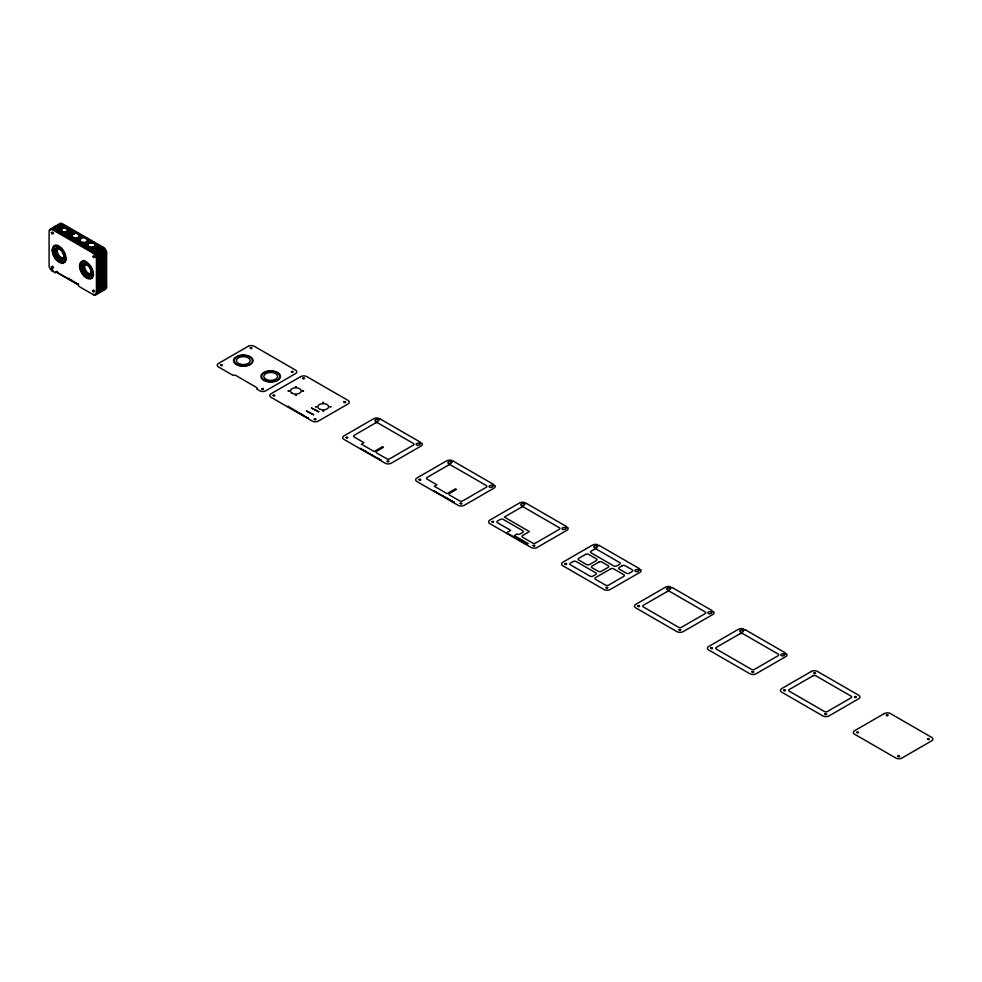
<?xml version="1.0" encoding="UTF-8"?>
<svg xmlns="http://www.w3.org/2000/svg" width="982" height="982" viewBox="0 0 982 982"><rect width="100%" height="100%" fill="white"/><g stroke="black" fill="none" stroke-linecap="round" stroke-linejoin="round"><path stroke-width="1.47" d="M83.568 271.486L83.998 271.94M52.525 265.987L53.58 267.804M68.752 278.385L69.059 279.035L68.924 278.409M53.703 228.168L59.841 224.62L59.841 226.768L58.822 227.358L58.539 225.111A4.345 2.504 60 0 0 56.367 226.363M56.44 271.486A1.804 1.043 60 0 0 56.269 272.124L55.238 272.714L52.169 270.946A4.345 2.504 60 0 1 49.1 265.631L49.1 231.359A4.345 2.504 60 0 1 52.169 229.592L54.219 228.401A4.345 2.504 60 0 1 56.49 226.29L56.772 228.548L57.803 227.947M57.521 225.418A4.345 2.504 60 0 1 59.558 224.522L62.369 223.663L103.564 247.439A4.345 2.504 60 0 1 106.633 252.755L106.633 287.026A4.345 2.504 60 0 1 104.73 289.211M54.734 228.696L60.872 225.16M52.169 270.946L53.188 270.357M55.238 272.714A1.804 1.043 60 0 1 56.514 271.977L57.545 271.388M94.898 251.895L101.036 248.348M52.169 229.592L93.364 253.368L95.401 252.19L96.199 252.767A4.345 2.504 60 0 1 98.482 257.505L98.482 291.777A4.345 2.504 60 0 1 96.58 293.949M95.217 245.083A4.247 2.455 0 0 0 94.53 244.579L101.551 248.642L103.564 247.439M95.917 252.534L102.054 248.998M98.863 251.723L101.036 250.557M56.514 271.977L77.504 284.093A1.804 1.043 60 0 1 78.781 286.314L93.364 294.723A4.345 2.504 60 0 0 96.432 292.955L96.432 258.683L106.633 252.755M77.504 284.093L78.523 283.503M93.364 294.723L94.382 294.134A4.345 2.504 60 0 0 97.451 292.366L97.451 258.094A4.345 2.504 60 0 0 94.382 252.779L53.188 229.002A4.345 2.504 60 0 0 50.156 230.328M96.432 292.955L106.633 287.026M85.029 271.351L84.955 270.688M78.069 284.179L78.069 283.761M53.58 233.532L52.451 232.341M94.763 257.309L93.842 256.633M94.763 291.58L93.621 290.144M60.589 223.933L102.57 248.053M57.803 225.799L57.521 225.7A4.345 2.504 60 0 0 55.655 226.277M55.753 226.989L55.471 226.891A4.345 2.504 60 0 0 53.298 228.143M56.477 256.093L56.232 255.774M60.356 224.866L75.123 233.385M78.965 235.606L82.942 237.902M88.073 240.86L92.247 243.278M59.841 225.75L63.732 227.996M67.623 230.23L74.104 233.974M87.054 241.462L89.644 242.959M96.126 246.691L100.017 248.937L100.017 251.147M58.822 226.339L62.713 228.585M67.893 231.58L73.073 234.563M95.107 247.28L98.986 249.526L98.986 251.736M57.803 226.928L61.682 229.174M66.874 232.169L72.054 235.152M94.076 247.869L97.967 250.115L97.967 252.325L96.948 252.914L96.948 250.705L93.057 248.471M56.772 227.517L61.952 230.512M64.554 232.01L72.324 236.502M77.504 239.485L80.094 240.983M55.753 228.106L60.933 231.101M63.523 232.599L71.305 237.092M75.184 239.338L79.076 241.572M82.967 243.818L86.846 246.065M92.026 249.06L95.917 251.306M95.401 252.19L53.421 228.07A4.345 2.504 60 0 0 51.248 229.322M58.024 256.302L60.503 257.738M85.397 272.112L87.877 273.536M60.761 261.433L63.216 262.857M55.851 271.891L78.437 284.927M101.551 248.642L102.337 249.219A4.345 2.504 60 0 1 104.62 253.957L104.62 288.229A4.345 2.504 60 0 1 101.944 290.206M101.036 249.588L101.318 249.809A4.345 2.504 60 0 1 103.589 254.547L103.589 288.818A4.345 2.504 60 0 1 101.698 291.003M100.017 250.177L100.299 250.398A4.345 2.504 60 0 1 102.57 255.136L102.57 289.408A4.345 2.504 60 0 1 99.501 291.188A4.345 2.504 60 0 1 96.825 293.152M98.986 250.766L99.268 250.999A4.345 2.504 60 0 1 101.551 255.737L101.551 289.997A4.345 2.504 60 0 1 99.268 292.108M97.967 251.355L98.249 251.588A4.345 2.504 60 0 1 100.52 256.327L100.52 290.586A4.345 2.504 60 0 1 97.856 292.562M96.948 251.944L97.23 252.178A4.345 2.504 60 0 1 99.501 256.916L99.501 291.188M93.904 256.597C90.651 254.706 95.438 260.476 93.621 255.885M84.145 264.219L84.145 268.516M56.772 248.409L56.772 252.718M54.734 229.727L54.44 227.48A4.345 2.504 60 0 0 52.193 229.137M57.312 226.191A4.345 2.504 60 0 1 57.386 225.774M58.417 225.185A4.345 2.504 60 0 1 61.375 224.264M103.748 289.813A4.345 2.504 60 0 0 105.639 287.64L105.602 253.344A4.345 2.504 60 0 0 102.533 248.029M59.301 225.43A4.345 2.504 60 0 1 59.399 224.571M59.534 224.215A4.345 2.504 60 0 1 62.369 223.663M55.262 227.37A4.345 2.504 60 0 1 55.471 226.596M66.003 228.511A3.621 2.087 0 0 1 66.96 231.666A3.621 2.087 0 0 1 61.424 231.666A3.621 2.087 0 0 1 62.382 228.511M63.253 228.303A3.621 2.087 0 0 1 65.131 228.303M87.054 239.731A4.898 2.836 0 0 1 87.153 243.732A4.898 2.836 0 0 1 80.217 243.794A4.898 2.836 0 0 1 80.119 239.78M87.349 242.959A4.247 2.455 0 0 1 82.598 244.137A4.247 2.455 0 0 1 79.382 241.793M79.517 241.155A4.247 2.455 0 0 1 79.923 240.565M87.729 241.093A4.247 2.455 0 0 1 87.754 242.358M87.729 240.504A4.247 2.455 0 0 1 83.139 243.61A4.247 2.455 0 0 1 79.923 239.976M86.6 239.412A4.247 2.455 0 0 1 87.288 239.915M86.035 238.7A4.898 2.836 0 0 1 87.435 242.959A4.898 2.836 0 0 1 79.923 243.02A4.898 2.836 0 0 1 81.125 238.736M79.125 235.152A4.898 2.836 0 0 1 79.223 239.154A4.898 2.836 0 0 1 72.287 239.203A4.898 2.836 0 0 1 72.189 235.201M79.358 235.336A4.247 2.455 0 0 1 75.761 239.043A4.247 2.455 0 0 1 71.993 235.385M79.125 234.563A4.898 2.836 0 0 1 79.223 238.565A4.898 2.836 0 0 1 72.287 238.614A4.898 2.836 0 0 1 72.189 234.612M73.196 234.158A4.898 2.836 0 0 1 74.374 233.863M76.915 233.851A4.898 2.836 0 0 1 78.106 234.121M79.419 238.38A4.247 2.455 0 0 1 72.742 238.945M72.054 238.442A4.247 2.455 0 0 1 71.612 237.853M94.984 244.309A4.898 2.836 0 0 1 92.897 249.06A4.898 2.836 0 0 1 86.821 245.647M87.288 244.96A4.898 2.836 0 0 1 88.061 244.358M94.53 243.99A4.247 2.455 0 0 1 94.861 247.304A4.247 2.455 0 0 1 89.178 247.771A4.247 2.455 0 0 1 87.864 244.555M94.984 243.72A4.898 2.836 0 0 1 94.775 247.894A4.898 2.836 0 0 1 87.594 247.403A4.898 2.836 0 0 1 89.055 243.315M90.234 243.02A4.898 2.836 0 0 1 92.774 243.008M95.659 245.672A4.247 2.455 0 0 1 93.744 248.446A4.247 2.455 0 0 1 88.601 248.102M87.914 247.599A4.247 2.455 0 0 1 87.484 247.01M52.402 269.78A4.345 2.504 60 0 1 52.021 269.412M51.653 268.994A4.345 2.504 60 0 1 51.322 268.54M62.811 252.104A5.426 3.13 60 0 1 61.412 258.585A5.426 3.13 60 0 1 56.281 251.073A5.426 3.13 60 0 1 62.026 250.938M64.444 257.21A5.426 3.13 60 0 1 58.417 254.645A5.426 3.13 60 0 1 59.202 248.127M91.817 273.008A5.426 3.13 60 0 1 85.79 270.443A5.426 3.13 60 0 1 86.576 263.937M93.364 253.368A4.345 2.504 60 0 1 96.432 258.683M64.984 262.12A9.771 5.634 60 0 1 60.098 261.642M58.319 260.34A9.771 5.634 60 0 1 56.649 258.573M55.213 256.486A9.771 5.634 60 0 1 54.12 254.203M53.433 251.871A9.771 5.634 60 0 1 55.213 245.205M92.357 277.931A9.771 5.634 60 0 1 87.472 277.44M85.692 276.138A9.771 5.634 60 0 1 82.586 272.284M80.806 267.681A9.771 5.634 60 0 1 84.022 260.561M66.285 259.138A9.047 5.217 60 0 1 61.756 261.752M53.924 248.188A9.047 5.217 60 0 1 58.441 245.574M64.309 258.904A6.874 3.965 60 0 1 57.14 256.412A6.874 3.965 60 0 1 56.661 247.71M93.658 274.948A9.047 5.217 60 0 1 89.129 277.562M81.297 263.986A9.047 5.217 60 0 1 85.815 261.384M91.682 274.702A6.874 3.965 60 0 1 84.513 272.21A6.874 3.965 60 0 1 84.035 263.52M854.536 696.889C856.402 699.344 857.372 694.888 854.536 696.889M51.432 232.476C52.021 236.245 54.059 231.666 51.432 232.476M51.432 266.748C51.997 270.516 54.084 265.938 51.432 266.748M70.471 279.514L70.9 280.054L70.471 279.514M72.263 280.545L72.693 281.085L72.324 280.459M74.055 281.589L74.485 282.116L74.116 281.49M75.847 282.62L76.277 283.147L75.872 282.558M92.615 290.525C93.216 294.305 95.242 289.702 92.615 290.525M815.502 673.186C813.256 675.493 812.986 671.001 815.502 673.186M220.52 365.046C222.104 367.575 223.552 363.18 220.52 365.046M250.201 347.91C251.785 350.451 253.233 346.045 250.201 347.91M261.715 388.823C263.299 391.364 264.747 386.957 261.715 388.823M273.045 395.365C274.629 397.906 276.077 393.5 273.045 395.365M291.396 371.687C292.98 374.228 294.428 369.821 291.396 371.687M288.192 390.885L289.015 390.946L288.192 390.885M287.812 406.401L288.524 406.462L287.812 406.401M289.604 407.432L290.316 407.493L289.604 407.432M295.435 386.699L296.257 386.773L295.435 386.699M291.396 408.475L292.108 408.524L291.433 408.426M295.435 395.071L296.257 395.132L295.435 395.071M293.188 409.506L293.9 409.555L293.225 409.457M294.981 410.537L295.692 410.586L294.981 410.537M302.714 378.23C304.31 380.77 305.758 376.364 302.714 378.23M296.76 411.568L297.472 411.63L296.797 411.519M302.677 390.885L303.487 390.946L302.677 390.885M298.553 412.612L299.264 412.661L298.589 412.55M300.345 413.643L301.057 413.692L300.345 413.643M302.137 414.674L302.849 414.723L302.137 414.674M303.929 415.705L304.629 415.816L304.027 415.619M306.445 411.028L313.626 414.735L306.445 411.028M305.721 416.736L306.433 416.798L305.721 416.736M307.513 417.78L308.225 417.829L307.513 417.78M311.564 408.07L318.745 411.777L311.564 408.07M315.566 406.695L316.388 406.757L315.566 406.695M314.228 419.142C315.811 421.683 317.26 417.276 314.228 419.142M322.808 402.51L323.63 402.571L322.857 402.448M322.808 410.869L323.63 410.93L322.808 410.869M330.05 406.695L330.873 406.757L330.05 406.695M343.909 402.006C345.492 404.547 346.941 400.14 343.909 402.006M345.995 437.481C347.579 440.022 349.027 435.615 345.995 437.481M360.762 448.516L361.474 448.578L360.799 448.467M362.554 449.56L363.266 449.609L362.591 449.498M364.347 450.591L365.058 450.64L364.347 450.591M366.139 451.622L366.851 451.671L366.176 451.573M367.931 452.653L368.643 452.714L367.968 452.604M369.711 453.684L370.423 453.745L369.748 453.635M371.503 454.727L372.215 454.776L371.503 454.727M373.295 455.758L374.007 455.808L373.332 455.709M375.087 456.79L375.799 456.851L375.124 456.74M376.879 457.821L377.591 457.882L376.879 457.821M378.671 458.864L379.383 458.913L378.671 458.864M380.464 459.895L381.163 460.006L380.55 459.797M387.178 461.258C388.762 463.799 390.21 459.392 387.178 461.258M418.946 479.597C420.529 482.137 421.978 477.731 418.946 479.597M433.713 490.632L434.425 490.693L433.713 490.632M435.505 491.675L436.217 491.724L435.505 491.675M437.297 492.706L438.009 492.755L437.334 492.657M439.089 493.737L439.801 493.799L439.126 493.688M440.881 494.768L441.581 494.83L440.881 494.768M442.661 495.812L443.373 495.861L442.698 495.75M444.453 496.843L445.165 496.892L444.49 496.794M446.245 497.874L446.957 497.923L446.245 497.874M448.038 498.905L448.749 498.966L448.038 498.905M449.83 499.948L450.529 500.047L449.928 499.85M451.622 500.98L452.334 501.029L451.622 500.98M453.414 502.011L454.126 502.06L453.414 502.011M460.128 503.385C461.712 505.914 463.16 501.52 460.128 503.385M491.896 521.712C493.48 524.253 494.928 519.846 491.896 521.712M506.663 532.76L526.45 544.335L528.242 543.586L514.298 535.546L516.986 533.987A2.173 1.252 0 0 0 520.055 533.987L522.743 532.44A2.173 1.252 0 0 0 522.743 530.673L503.3 519.441A2.173 1.252 0 0 0 500.231 519.441L497.543 520.988A2.173 1.252 0 0 0 497.543 522.768L510.726 530.366L506.7 532.698M533.079 545.501C534.662 548.03 536.111 543.635 533.079 545.501M564.846 563.828C566.43 566.369 567.878 561.974 564.846 563.828M606.029 587.617C607.613 590.157 609.061 585.751 606.029 587.617M637.797 605.955C639.38 608.484 640.829 604.09 637.797 605.955M678.979 629.732C680.563 632.273 682.011 627.866 678.979 629.732M710.747 648.071C712.331 650.6 713.779 646.205 710.747 648.071M751.93 671.848C753.513 674.389 754.962 669.982 751.93 671.848M783.697 690.186C785.281 692.727 786.729 688.321 783.697 690.186M824.88 713.963C826.463 716.504 827.912 712.097 824.88 713.963M856.648 732.302C858.231 734.843 859.68 730.436 856.648 732.302M886.316 715.166C887.9 717.707 889.348 713.3 886.316 715.166M897.83 756.079C899.414 758.62 900.862 754.213 897.83 756.079M927.511 738.955C929.095 741.484 930.543 737.089 927.511 738.955M380.304 419.032L378.401 420.136A1.804 1.043 0 0 1 376.941 421.548A1.804 1.043 0 0 1 374.928 420.382A1.804 1.043 0 0 1 377.37 419.535L378.757 418.295A4.345 2.504 0 0 0 373.651 418.737L343.97 435.873A4.345 2.504 0 0 0 343.97 439.42L385.165 463.197A4.345 2.504 0 0 0 391.302 463.197L420.983 446.061A4.345 2.504 0 0 0 421.744 443.115L419.596 443.913A1.804 1.043 0 0 1 418.136 445.325A1.804 1.043 0 0 1 416.11 444.159A1.804 1.043 0 0 1 418.565 443.312L420.468 442.219L380.304 419.032M453.254 461.147L451.352 462.252A1.804 1.043 0 0 1 449.891 463.664A1.804 1.043 0 0 1 447.878 462.497A1.804 1.043 0 0 1 450.321 461.65L451.708 460.411A4.345 2.504 0 0 0 446.601 460.853L416.92 477.988A4.345 2.504 0 0 0 416.92 481.536L458.115 505.313A4.345 2.504 0 0 0 464.253 505.313L493.934 488.177A4.345 2.504 0 0 0 494.695 485.231L492.547 486.029A1.804 1.043 0 0 1 491.086 487.44A1.804 1.043 0 0 1 489.061 486.274A1.804 1.043 0 0 1 491.516 485.439L493.418 484.335L453.254 461.147M526.205 503.263L524.302 504.367A1.804 1.043 0 0 1 522.841 505.779A1.804 1.043 0 0 1 520.828 504.613A1.804 1.043 0 0 1 523.271 503.766L524.658 502.538A4.345 2.504 0 0 0 519.552 502.968L489.871 520.104A4.345 2.504 0 0 0 489.871 523.652L531.066 547.428A4.345 2.504 0 0 0 537.203 547.428L566.884 530.292A4.345 2.504 0 0 0 567.633 527.346L565.497 528.144A1.804 1.043 0 0 1 564.036 529.556A1.804 1.043 0 0 1 562.011 528.402A1.804 1.043 0 0 1 564.466 527.555L566.369 526.462L526.205 503.263M599.155 545.378L597.252 546.483A1.804 1.043 0 0 1 595.792 547.895A1.804 1.043 0 0 1 593.779 546.728A1.804 1.043 0 0 1 596.221 545.882L597.608 544.654A4.345 2.504 0 0 0 592.502 545.084L562.821 562.22A4.345 2.504 0 0 0 562.821 565.767L604.016 589.544A4.345 2.504 0 0 0 610.153 589.544L639.822 572.42A4.345 2.504 0 0 0 640.583 569.462L638.447 570.26A1.804 1.043 0 0 1 636.987 571.684A1.804 1.043 0 0 1 634.961 570.517A1.804 1.043 0 0 1 637.416 569.67L639.319 568.578L599.155 545.378M672.105 587.506L670.203 588.599A1.804 1.043 0 0 1 668.742 590.01A1.804 1.043 0 0 1 666.717 588.844A1.804 1.043 0 0 1 669.172 588.009L670.559 586.77A4.345 2.504 0 0 0 665.452 587.211L635.771 604.335A4.345 2.504 0 0 0 635.771 607.883L676.966 631.672A4.345 2.504 0 0 0 683.104 631.672L712.772 614.536A4.345 2.504 0 0 0 713.533 611.577L711.398 612.387A1.804 1.043 0 0 1 709.937 613.799A1.804 1.043 0 0 1 707.912 612.633A1.804 1.043 0 0 1 710.367 611.786L712.269 610.694L672.105 587.506M745.056 629.622L743.153 630.714A1.804 1.043 0 0 1 741.692 632.138A1.804 1.043 0 0 1 739.667 630.972A1.804 1.043 0 0 1 742.122 630.125L743.509 628.885A4.345 2.504 0 0 0 738.403 629.327L708.722 646.463A4.345 2.504 0 0 0 708.722 649.998L749.917 673.787A4.345 2.504 0 0 0 756.054 673.787L785.723 656.651A4.345 2.504 0 0 0 786.484 653.693L784.348 654.503A1.804 1.043 0 0 1 782.875 655.915A1.804 1.043 0 0 1 780.862 654.749A1.804 1.043 0 0 1 783.317 653.902L785.219 652.809L745.056 629.622M248.176 346.302L218.507 363.438A4.345 2.504 0 0 0 218.507 366.973L233.09 375.394A1.804 1.043 0 0 1 235.643 375.394L256.621 387.509A1.804 1.043 0 0 1 256.621 388.982L259.69 390.762A4.345 2.504 0 0 0 265.827 390.762L295.508 373.626A4.345 2.504 0 0 0 295.508 370.079L254.313 346.302A4.345 2.504 0 0 0 248.176 346.302M300.701 376.622L271.02 393.757A4.345 2.504 0 0 0 271.02 397.293L312.215 421.082A4.345 2.504 0 0 0 318.352 421.082L348.033 403.946A4.345 2.504 0 0 0 348.033 400.398L306.838 376.622A4.345 2.504 0 0 0 300.701 376.622M375.185 423.168L354.207 435.284A2.173 1.252 0 0 0 354.207 437.051L363.929 442.661L361.364 444.146L374.154 451.524L382.477 446.724L383.496 447.313L376.72 451.229A2.173 1.252 0 0 0 376.72 453.009L386.699 458.766A2.173 1.252 0 0 0 389.768 458.766L413.299 445.177A2.173 1.252 0 0 0 413.299 443.41L378.254 423.168A2.173 1.252 0 0 0 375.185 423.168M448.136 465.284L427.158 477.399A2.173 1.252 0 0 0 427.158 479.167L436.88 484.789L434.314 486.262L447.105 493.651L455.427 488.84L456.446 489.441L449.67 493.345A2.173 1.252 0 0 0 449.67 495.124L459.65 500.881A2.173 1.252 0 0 0 462.718 500.881L486.25 487.293A2.173 1.252 0 0 0 486.25 485.525L451.204 465.284A2.173 1.252 0 0 0 448.136 465.284M521.086 507.399L504.331 517.072L529.396 531.557L522.62 535.472A2.173 1.252 0 0 0 522.62 537.24L532.6 542.997A2.173 1.252 0 0 0 535.669 542.997L559.2 529.408A2.173 1.252 0 0 0 559.2 527.641L524.155 507.399A2.173 1.252 0 0 0 521.086 507.399M573.181 561.557L570.493 563.103A2.173 1.252 0 0 0 570.493 564.883L589.937 576.103A2.173 1.252 0 0 0 593.005 576.103L595.693 574.556A2.173 1.252 0 0 0 595.693 572.788L576.25 561.557A2.173 1.252 0 0 0 573.181 561.557M585.591 554.4L578.815 558.304A2.173 1.252 0 0 0 578.815 560.084L586.487 564.515A2.173 1.252 0 0 0 589.556 564.515L596.332 560.599A2.173 1.252 0 0 0 596.332 558.832L588.66 554.4A2.173 1.252 0 0 0 585.591 554.4M594.036 549.515L591.213 551.148A2.173 1.252 0 0 0 591.213 552.915L613.713 565.902A2.173 1.252 0 0 0 616.794 565.902L619.605 564.282A2.173 1.252 0 0 0 619.605 562.514L597.105 549.515A2.173 1.252 0 0 0 594.036 549.515M598.897 562.072L592.109 565.988A2.173 1.252 0 0 0 592.109 567.768L598.259 571.303A2.173 1.252 0 0 0 601.328 571.303L608.103 567.387A2.173 1.252 0 0 0 608.103 565.62L601.966 562.072A2.173 1.252 0 0 0 598.897 562.072M610.657 568.873L595.571 577.588A2.173 1.252 0 0 0 595.571 579.355L605.55 585.112A2.173 1.252 0 0 0 608.619 585.112L623.705 576.397A2.173 1.252 0 0 0 623.705 574.63L613.738 568.873A2.173 1.252 0 0 0 610.657 568.873M622.158 565.755L619.347 567.387A2.173 1.252 0 0 0 619.347 569.155L626.27 573.157A2.173 1.252 0 0 0 629.339 573.157L632.15 571.524A2.173 1.252 0 0 0 632.15 569.756L625.227 565.755A2.173 1.252 0 0 0 622.158 565.755M666.987 591.643L643.443 605.231A2.173 1.252 0 0 0 643.443 606.999L678.501 627.24A2.173 1.252 0 0 0 681.569 627.24L705.101 613.652A2.173 1.252 0 0 0 705.101 611.872L670.055 591.643A2.173 1.252 0 0 0 666.987 591.643M739.937 633.758L716.394 647.347A2.173 1.252 0 0 0 716.394 649.114L751.451 669.356A2.173 1.252 0 0 0 754.52 669.356L778.051 655.767A2.173 1.252 0 0 0 778.051 653.987L743.006 633.758A2.173 1.252 0 0 0 739.937 633.758M811.353 671.442L781.672 688.578A4.345 2.504 0 0 0 781.672 692.126L822.855 715.903A4.345 2.504 0 0 0 829.004 715.903L858.673 698.767A4.345 2.504 0 0 0 858.673 695.219L817.49 671.442A4.345 2.504 0 0 0 811.353 671.442M812.887 675.874L789.344 689.462A2.173 1.252 0 0 0 789.344 691.23L824.401 711.471A2.173 1.252 0 0 0 827.47 711.471L851.001 697.883A2.173 1.252 0 0 0 851.001 696.103L815.956 675.874A2.173 1.252 0 0 0 812.887 675.874M884.303 713.558L854.622 730.694A4.345 2.504 0 0 0 854.622 734.241L895.805 758.018A4.345 2.504 0 0 0 901.955 758.018L931.623 740.882A4.345 2.504 0 0 0 931.623 737.335L890.441 713.558A4.345 2.504 0 0 0 884.303 713.558M320.5 409.469A5.426 3.13 0 0 0 328.639 406.757A5.426 3.13 0 0 0 320.5 404.044A5.426 3.13 0 0 0 320.5 409.469M291.998 393.168A5.426 3.13 0 0 0 301.081 391.757A5.426 3.13 0 0 0 294.428 387.915A5.426 3.13 0 0 0 291.998 393.168M263.79 380.415A9.771 5.634 0 0 0 280.128 377.886A9.771 5.634 0 0 0 268.16 370.987A9.771 5.634 0 0 0 263.79 380.415M238.43 365.513A9.771 5.634 0 0 0 253.086 360.627A9.771 5.634 0 0 0 238.43 355.742A9.771 5.634 0 0 0 238.43 365.513M264.293 380.12A9.047 5.217 0 0 0 279.428 377.788A9.047 5.217 0 0 0 268.356 371.392A9.047 5.217 0 0 0 264.293 380.12M265.827 379.236A6.874 3.965 0 0 0 277.329 377.456A6.874 3.965 0 0 0 268.908 372.595A6.874 3.965 0 0 0 265.827 379.236M236.92 364.322A9.047 5.217 0 0 0 252.055 361.977A9.047 5.217 0 0 0 240.983 355.582A9.047 5.217 0 0 0 236.92 364.322M239.878 364.064A6.874 3.965 0 0 0 250.189 360.627A6.874 3.965 0 0 0 239.878 357.19A6.874 3.965 0 0 0 239.878 364.064M62.112 232.403A4.161 2.406 0 0 0 68.359 230.328A4.161 2.406 0 0 0 62.112 228.241A4.161 2.406 0 0 0 62.112 232.403M62.382 231.543A3.621 2.087 0 0 0 67.807 229.739A3.621 2.087 0 0 0 62.382 227.922A3.621 2.087 0 0 0 62.382 231.543M80.671 241.682A4.247 2.455 0 0 0 87.754 240.529A4.247 2.455 0 0 0 82.476 237.57A4.247 2.455 0 0 0 80.671 241.682M72.742 237.104A4.247 2.455 0 0 0 79.824 235.95A4.247 2.455 0 0 0 74.546 232.992A4.247 2.455 0 0 0 72.742 237.104M88.601 246.261A4.247 2.455 0 0 0 95.696 245.107A4.247 2.455 0 0 0 90.418 242.149A4.247 2.455 0 0 0 88.601 246.261M83.642 267.251A5.426 3.13 60 0 0 89.399 274.42A5.426 3.13 60 0 0 89.399 266.736A5.426 3.13 60 0 0 83.642 267.251M52.169 250.263A9.771 5.634 60 0 0 62.529 263.151A9.771 5.634 60 0 0 62.529 249.342A9.771 5.634 60 0 0 52.169 250.263M79.542 266.073A9.771 5.634 60 0 0 89.902 278.962A9.771 5.634 60 0 0 89.902 265.152A9.771 5.634 60 0 0 79.542 266.073M52.684 250.557A9.047 5.217 60 0 0 62.271 262.501A9.047 5.217 60 0 0 62.271 249.71A9.047 5.217 60 0 0 52.684 250.557M54.219 251.453A6.874 3.965 60 0 0 61.51 260.525A6.874 3.965 60 0 0 61.51 250.803A6.874 3.965 60 0 0 54.219 251.453M80.058 266.368A9.047 5.217 60 0 0 89.657 278.299A9.047 5.217 60 0 0 89.657 265.508A9.047 5.217 60 0 0 80.058 266.368M81.592 267.251A6.874 3.965 60 0 0 88.883 276.323A6.874 3.965 60 0 0 88.883 266.601A6.874 3.965 60 0 0 81.592 267.251"/></g></svg>
